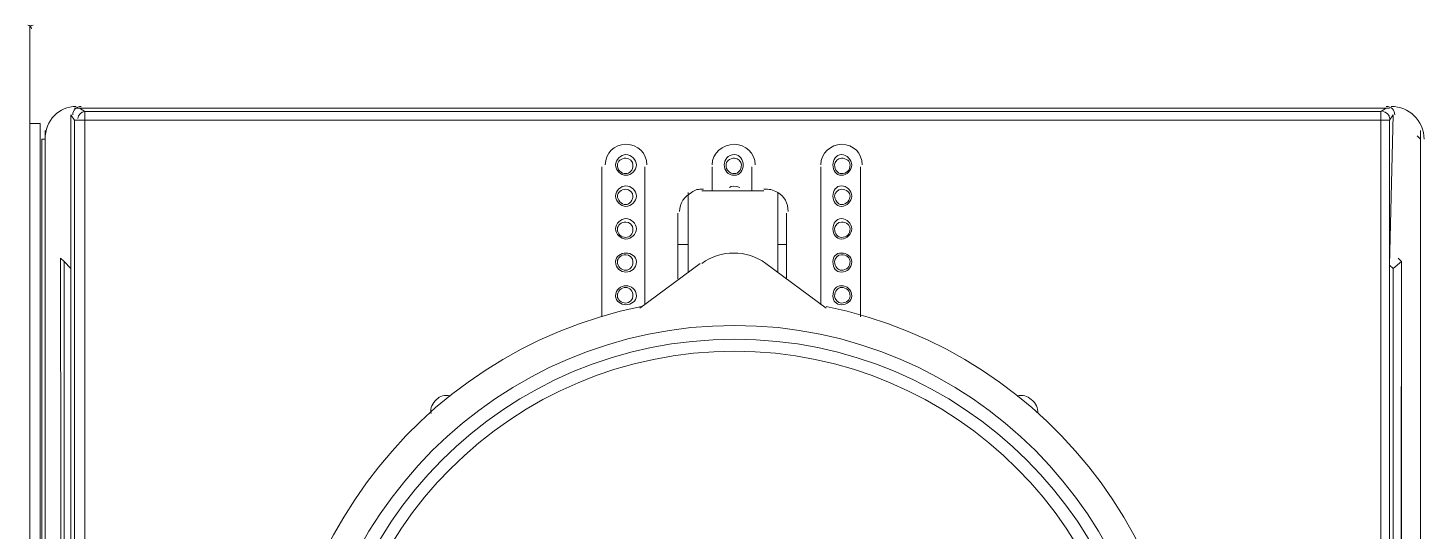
# Model space of a CAD drawing. Header units: metres. Extents: x 2999 to 3164, y 1641 to 1678.
# Drawn here: x 3007.989 to 3009.246, y 1652.223 to 1652.676 of the extents above; entities that cross this region are included whole.
import ezdxf

# ---------------------------------------------------------------- set-up
doc = ezdxf.new("R2010")
doc.units = ezdxf.units.M

msp = doc.modelspace()

# ---------------------------------------------------------------- linework, layer by layer
at = {"color": 7, "linetype": 'Continuous', "lineweight": 20, "true_color": 0x000007}
for points in [[(3007.9907, 1652.675), (3007.9907, 1650.1437), (3007.9907, 1650.1437)], [(3007.9907, 1652.675), (3007.9907, 1650.1437), (3007.9907, 1650.1437)], [(3008.031, 1650.6761), (3008.031, 1652.5927), (3008.0279, 1652.5974), (3008.0279, 1652.4592)], [(3009.2152, 1652.6036), (3008.031, 1652.6036), (3008.031, 1652.6036)], [(3008.031, 1652.5927), (3008.0403, 1652.5927), (3008.0403, 1650.9663)], [(3008.0357, 1652.6036), (3008.0403, 1652.6005), (3008.0403, 1652.6005)], [(3009.2121, 1652.6036), (3008.0357, 1652.6036), (3008.0357, 1652.6036)], [(3008.0403, 1652.6005), (3009.2074, 1652.6005), (3009.2074, 1652.6005)], [(3009.2074, 1652.5927), (3008.0403, 1652.5927), (3008.0403, 1652.6005)], [(3009.2074, 1652.6005), (3009.2121, 1652.6036), (3009.2121, 1652.6036)], [(3009.2152, 1652.5927), (3009.2074, 1652.5927), (3009.2074, 1652.6005)], [(3009.2074, 1650.8701), (3009.2074, 1652.5927), (3009.2074, 1652.5927)], [(3009.2183, 1652.4592), (3009.2152, 1652.4624), (3009.2183, 1652.5974), (3009.2152, 1652.5927), (3009.2152, 1650.8701)], [(3007.9907, 1651.5064), (3008, 1651.5064), (3008, 1652.5896), (3007.9907, 1652.5896)], [(3008.0046, 1652.5834), (3008.0046, 1650.1577), (3008.0046, 1650.1577)], [(3009.2431, 1652.5834), (3009.2431, 1650.1577), (3009.2431, 1650.1577)], [(3008.0046, 1652.5756), (3008.0015, 1652.5756), (3008.0015, 1652.5756)], [(3008.0015, 1652.5756), (3008.0015, 1650.1562), (3008.0015, 1650.1562)], [(3009.2431, 1652.5756), (3009.24, 1652.5787), (3009.24, 1652.5787)], [(3009.2431, 1652.5756), (3009.2431, 1650.1562), (3009.2431, 1650.1562)], [(3008.5059, 1652.5508), (3008.5059, 1652.4158), (3008.5059, 1652.4158)], [(3008.5447, 1652.4267), (3008.5447, 1652.5508), (3008.5447, 1652.5508)], [(3008.6052, 1652.5508), (3008.6052, 1652.5291), (3008.6052, 1652.5291)], [(3008.6409, 1652.5291), (3008.6409, 1652.5508), (3008.6409, 1652.5508)], [(3008.703, 1652.5508), (3008.703, 1652.4267), (3008.703, 1652.4267)], [(3008.7387, 1652.4158), (3008.7387, 1652.5508), (3008.7387, 1652.5508)], [(3008.5959, 1652.5291), (3008.6518, 1652.5291), (3008.6518, 1652.5291)], [(3008.6254, 1652.5291), (3008.6239, 1652.5291), (3008.6223, 1652.5291)], [(3008.5835, 1652.5275), (3008.5835, 1652.481), (3008.5835, 1652.481)], [(3008.6642, 1652.5275), (3008.6642, 1652.481), (3008.6642, 1652.481)], [(3008.5742, 1652.5089), (3008.5742, 1652.481), (3008.5742, 1652.481)], [(3008.672, 1652.5089), (3008.672, 1652.481), (3008.672, 1652.481)], [(3008.5835, 1652.4561), (3008.5835, 1652.481), (3008.5742, 1652.481), (3008.5742, 1652.4499)], [(3008.672, 1652.4499), (3008.672, 1652.481), (3008.6642, 1652.481), (3008.6642, 1652.4561)], [(3008.0217, 1652.4655), (3008.0186, 1652.4686), (3008.0217, 1650.2198)], [(3009.226, 1650.2198), (3009.2229, 1650.2213), (3009.226, 1652.4655), (3009.2229, 1652.4686)], [(3008.0279, 1650.2198), (3008.0279, 1652.4592), (3008.0217, 1652.4655), (3008.0217, 1650.2198)], [(3008.0279, 1652.4592), (3008.0248, 1652.4624), (3008.0248, 1652.4624)], [(3008.5401, 1652.4236), (3008.5944, 1652.4639), (3008.5944, 1652.4639)], [(3008.6534, 1652.4639), (3008.7077, 1652.4236), (3008.7077, 1652.4236)], [(3009.226, 1650.2198), (3009.226, 1652.4655), (3009.2183, 1652.4592), (3009.2183, 1650.2198)]]:
    msp.add_lwpolyline(points, dxfattribs=at)
for points in [[(3007.9922, 1652.675), (3007.9922, 1652.6765), (3007.9907, 1652.6781), (3007.9891, 1652.6781)], [(3007.9938, 1652.6781), (3007.9907, 1652.6781), (3007.9907, 1652.6765), (3007.9907, 1652.675)], [(3008.0326, 1652.6051), (3008.0171, 1652.6051), (3008.0046, 1652.5927), (3008.0046, 1652.5756)], [(3008.0326, 1652.6051), (3008.0171, 1652.6051), (3008.0046, 1652.5927), (3008.0046, 1652.5756)], [(3008.0372, 1652.6051), (3008.0326, 1652.6051), (3008.0295, 1652.602), (3008.0295, 1652.5974)], [(3009.2198, 1652.5974), (3009.2198, 1652.602), (3009.2167, 1652.6051), (3009.2121, 1652.6051)], [(3009.2462, 1652.5756), (3009.2462, 1652.5927), (3009.2322, 1652.6051), (3009.2167, 1652.6051)], [(3009.2462, 1652.5756), (3009.2462, 1652.5927), (3009.2322, 1652.6051), (3009.2167, 1652.6051)], [(3008.0403, 1652.6005), (3008.0372, 1652.6005), (3008.0341, 1652.5974), (3008.0341, 1652.5943)], [(3009.2152, 1652.5943), (3009.2152, 1652.5974), (3009.2121, 1652.6005), (3009.209, 1652.6005)], [(3008.5975, 1652.5306), (3008.5928, 1652.5306), (3008.5897, 1652.5306), (3008.5866, 1652.5275)], [(3008.6301, 1652.5322), (3008.627, 1652.5337), (3008.6223, 1652.5337), (3008.6208, 1652.5322)], [(3008.6642, 1652.5275), (3008.6596, 1652.5306), (3008.6565, 1652.5306), (3008.6518, 1652.5306)], [(3008.5866, 1652.5275), (3008.5804, 1652.5244), (3008.5758, 1652.5182), (3008.5758, 1652.5105)], [(3008.6735, 1652.5105), (3008.6735, 1652.5182), (3008.6704, 1652.5244), (3008.6642, 1652.5275)], [(3008.6534, 1652.4639), (3008.6363, 1652.4763), (3008.613, 1652.4763), (3008.5959, 1652.4639)]]:
    msp.add_open_spline(points, degree=3, dxfattribs=at)
for points, knots in [([(3008.5463, 1652.5524), (3008.5463, 1652.5632), (3008.5385, 1652.571), (3008.5276, 1652.571), (3008.5276, 1652.571), (3008.5168, 1652.571), (3008.509, 1652.5632), (3008.509, 1652.5524)], [0, 0, 0, 0, 0.125, 0.125, 0.125, 0.125001, 1, 1, 1, 1]), ([(3008.644, 1652.5524), (3008.644, 1652.5632), (3008.6347, 1652.571), (3008.6254, 1652.571), (3008.6254, 1652.571), (3008.6146, 1652.571), (3008.6052, 1652.5632), (3008.6052, 1652.5524)], [0, 0, 0, 0, 0.125, 0.125, 0.125, 0.125001, 1, 1, 1, 1]), ([(3008.7403, 1652.5524), (3008.7403, 1652.5632), (3008.7325, 1652.571), (3008.7216, 1652.571), (3008.7216, 1652.571), (3008.7123, 1652.571), (3008.703, 1652.5632), (3008.703, 1652.5524)], [0, 0, 0, 0, 0.125, 0.125, 0.125, 0.125001, 1, 1, 1, 1]), ([(3008.537, 1652.5524), (3008.537, 1652.557), (3008.5323, 1652.5617), (3008.5276, 1652.5617), (3008.5276, 1652.5617), (3008.523, 1652.5617), (3008.5183, 1652.557), (3008.5183, 1652.5524), (3008.5183, 1652.5524), (3008.5183, 1652.5477), (3008.523, 1652.5431), (3008.5276, 1652.5431), (3008.5276, 1652.5431), (3008.5323, 1652.5431), (3008.537, 1652.5477), (3008.537, 1652.5524)], [0, 0, 0, 0, 0.0625, 0.0625, 0.0625, 0.062501, 0.125, 0.125, 0.125, 0.125001, 0.1875, 0.1875, 0.1875, 0.187501, 1, 1, 1, 1]), ([(3008.5339, 1652.5524), (3008.5339, 1652.5555), (3008.5308, 1652.5586), (3008.5276, 1652.5586), (3008.5276, 1652.5586), (3008.523, 1652.5586), (3008.5199, 1652.5555), (3008.5199, 1652.5524), (3008.5199, 1652.5524), (3008.5199, 1652.5477), (3008.523, 1652.5446), (3008.5276, 1652.5446), (3008.5276, 1652.5446), (3008.5308, 1652.5446), (3008.5339, 1652.5477), (3008.5339, 1652.5524)], [0, 0, 0, 0, 0.0625, 0.0625, 0.0625, 0.062501, 0.125, 0.125, 0.125, 0.125001, 0.1875, 0.1875, 0.1875, 0.187501, 1, 1, 1, 1]), ([(3008.6332, 1652.5524), (3008.6332, 1652.557), (3008.6301, 1652.5617), (3008.6254, 1652.5617), (3008.6254, 1652.5617), (3008.6192, 1652.5617), (3008.6161, 1652.557), (3008.6161, 1652.5524), (3008.6161, 1652.5524), (3008.6161, 1652.5477), (3008.6192, 1652.5431), (3008.6254, 1652.5431), (3008.6254, 1652.5431), (3008.6301, 1652.5431), (3008.6332, 1652.5477), (3008.6332, 1652.5524)], [0, 0, 0, 0, 0.0625, 0.0625, 0.0625, 0.062501, 0.125, 0.125, 0.125, 0.125001, 0.1875, 0.1875, 0.1875, 0.187501, 1, 1, 1, 1]), ([(3008.6316, 1652.5524), (3008.6316, 1652.5555), (3008.6285, 1652.5586), (3008.6254, 1652.5586), (3008.6254, 1652.5586), (3008.6208, 1652.5586), (3008.6177, 1652.5555), (3008.6177, 1652.5524), (3008.6177, 1652.5524), (3008.6177, 1652.5477), (3008.6208, 1652.5446), (3008.6254, 1652.5446), (3008.6254, 1652.5446), (3008.6285, 1652.5446), (3008.6316, 1652.5477), (3008.6316, 1652.5524)], [0, 0, 0, 0, 0.0625, 0.0625, 0.0625, 0.062501, 0.125, 0.125, 0.125, 0.125001, 0.1875, 0.1875, 0.1875, 0.187501, 1, 1, 1, 1]), ([(3008.731, 1652.5524), (3008.731, 1652.557), (3008.7263, 1652.5617), (3008.7216, 1652.5617), (3008.7216, 1652.5617), (3008.717, 1652.5617), (3008.7139, 1652.557), (3008.7139, 1652.5524), (3008.7139, 1652.5524), (3008.7139, 1652.5477), (3008.717, 1652.5431), (3008.7216, 1652.5431), (3008.7216, 1652.5431), (3008.7263, 1652.5431), (3008.731, 1652.5477), (3008.731, 1652.5524)], [0, 0, 0, 0, 0.0625, 0.0625, 0.0625, 0.062501, 0.125, 0.125, 0.125, 0.125001, 0.1875, 0.1875, 0.1875, 0.187501, 1, 1, 1, 1]), ([(3008.7294, 1652.5524), (3008.7294, 1652.5555), (3008.7263, 1652.5586), (3008.7216, 1652.5586), (3008.7216, 1652.5586), (3008.7185, 1652.5586), (3008.7154, 1652.5555), (3008.7154, 1652.5524), (3008.7154, 1652.5524), (3008.7154, 1652.5477), (3008.7185, 1652.5446), (3008.7216, 1652.5446), (3008.7216, 1652.5446), (3008.7263, 1652.5446), (3008.7294, 1652.5477), (3008.7294, 1652.5524)], [0, 0, 0, 0, 0.0625, 0.0625, 0.0625, 0.062501, 0.125, 0.125, 0.125, 0.125001, 0.1875, 0.1875, 0.1875, 0.187501, 1, 1, 1, 1]), ([(3008.537, 1652.5244), (3008.537, 1652.5291), (3008.5323, 1652.5337), (3008.5276, 1652.5337), (3008.5276, 1652.5337), (3008.523, 1652.5337), (3008.5183, 1652.5291), (3008.5183, 1652.5244), (3008.5183, 1652.5244), (3008.5183, 1652.5198), (3008.523, 1652.5151), (3008.5276, 1652.5151), (3008.5276, 1652.5151), (3008.5323, 1652.5151), (3008.537, 1652.5198), (3008.537, 1652.5244)], [0, 0, 0, 0, 0.0625, 0.0625, 0.0625, 0.062501, 0.125, 0.125, 0.125, 0.125001, 0.1875, 0.1875, 0.1875, 0.187501, 1, 1, 1, 1]), ([(3008.5339, 1652.5244), (3008.5339, 1652.5275), (3008.5308, 1652.5306), (3008.5276, 1652.5306), (3008.5276, 1652.5306), (3008.523, 1652.5306), (3008.5199, 1652.5275), (3008.5199, 1652.5244), (3008.5199, 1652.5244), (3008.5199, 1652.5213), (3008.523, 1652.5167), (3008.5276, 1652.5167), (3008.5276, 1652.5167), (3008.5308, 1652.5167), (3008.5339, 1652.5213), (3008.5339, 1652.5244)], [0, 0, 0, 0, 0.0625, 0.0625, 0.0625, 0.062501, 0.125, 0.125, 0.125, 0.125001, 0.1875, 0.1875, 0.1875, 0.187501, 1, 1, 1, 1]), ([(3008.731, 1652.5244), (3008.731, 1652.5291), (3008.7263, 1652.5337), (3008.7216, 1652.5337), (3008.7216, 1652.5337), (3008.717, 1652.5337), (3008.7139, 1652.5291), (3008.7139, 1652.5244), (3008.7139, 1652.5244), (3008.7139, 1652.5198), (3008.717, 1652.5151), (3008.7216, 1652.5151), (3008.7216, 1652.5151), (3008.7263, 1652.5151), (3008.731, 1652.5198), (3008.731, 1652.5244)], [0, 0, 0, 0, 0.0625, 0.0625, 0.0625, 0.062501, 0.125, 0.125, 0.125, 0.125001, 0.1875, 0.1875, 0.1875, 0.187501, 1, 1, 1, 1]), ([(3008.7294, 1652.5244), (3008.7294, 1652.5275), (3008.7263, 1652.5306), (3008.7216, 1652.5306), (3008.7216, 1652.5306), (3008.7185, 1652.5306), (3008.7154, 1652.5275), (3008.7154, 1652.5244), (3008.7154, 1652.5244), (3008.7154, 1652.5213), (3008.7185, 1652.5167), (3008.7216, 1652.5167), (3008.7216, 1652.5167), (3008.7263, 1652.5167), (3008.7294, 1652.5213), (3008.7294, 1652.5244)], [0, 0, 0, 0, 0.0625, 0.0625, 0.0625, 0.062501, 0.125, 0.125, 0.125, 0.125001, 0.1875, 0.1875, 0.1875, 0.187501, 1, 1, 1, 1]), ([(3008.537, 1652.4949), (3008.537, 1652.4996), (3008.5323, 1652.5043), (3008.5276, 1652.5043), (3008.5276, 1652.5043), (3008.523, 1652.5043), (3008.5183, 1652.4996), (3008.5183, 1652.4949), (3008.5183, 1652.4949), (3008.5183, 1652.4903), (3008.523, 1652.4856), (3008.5276, 1652.4856), (3008.5276, 1652.4856), (3008.5323, 1652.4856), (3008.537, 1652.4903), (3008.537, 1652.4949)], [0, 0, 0, 0, 0.0625, 0.0625, 0.0625, 0.062501, 0.125, 0.125, 0.125, 0.125001, 0.1875, 0.1875, 0.1875, 0.187501, 1, 1, 1, 1]), ([(3008.731, 1652.4949), (3008.731, 1652.4996), (3008.7263, 1652.5043), (3008.7216, 1652.5043), (3008.7216, 1652.5043), (3008.717, 1652.5043), (3008.7139, 1652.4996), (3008.7139, 1652.4949), (3008.7139, 1652.4949), (3008.7139, 1652.4903), (3008.717, 1652.4856), (3008.7216, 1652.4856), (3008.7216, 1652.4856), (3008.7263, 1652.4856), (3008.731, 1652.4903), (3008.731, 1652.4949)], [0, 0, 0, 0, 0.0625, 0.0625, 0.0625, 0.062501, 0.125, 0.125, 0.125, 0.125001, 0.1875, 0.1875, 0.1875, 0.187501, 1, 1, 1, 1]), ([(3008.5339, 1652.4949), (3008.5339, 1652.498), (3008.5308, 1652.5011), (3008.5276, 1652.5011), (3008.5276, 1652.5011), (3008.523, 1652.5011), (3008.5199, 1652.498), (3008.5199, 1652.4949), (3008.5199, 1652.4949), (3008.5199, 1652.4903), (3008.523, 1652.4872), (3008.5276, 1652.4872), (3008.5276, 1652.4872), (3008.5308, 1652.4872), (3008.5339, 1652.4903), (3008.5339, 1652.4949)], [0, 0, 0, 0, 0.0625, 0.0625, 0.0625, 0.062501, 0.125, 0.125, 0.125, 0.125001, 0.1875, 0.1875, 0.1875, 0.187501, 1, 1, 1, 1]), ([(3008.7294, 1652.4949), (3008.7294, 1652.498), (3008.7263, 1652.5011), (3008.7216, 1652.5011), (3008.7216, 1652.5011), (3008.7185, 1652.5011), (3008.7154, 1652.498), (3008.7154, 1652.4949), (3008.7154, 1652.4949), (3008.7154, 1652.4903), (3008.7185, 1652.4872), (3008.7216, 1652.4872), (3008.7216, 1652.4872), (3008.7263, 1652.4872), (3008.7294, 1652.4903), (3008.7294, 1652.4949)], [0, 0, 0, 0, 0.0625, 0.0625, 0.0625, 0.062501, 0.125, 0.125, 0.125, 0.125001, 0.1875, 0.1875, 0.1875, 0.187501, 1, 1, 1, 1]), ([(3008.537, 1652.4655), (3008.537, 1652.4701), (3008.5323, 1652.4732), (3008.5276, 1652.4732), (3008.5276, 1652.4732), (3008.523, 1652.4732), (3008.5183, 1652.4701), (3008.5183, 1652.4655), (3008.5183, 1652.4655), (3008.5183, 1652.4592), (3008.523, 1652.4561), (3008.5276, 1652.4561), (3008.5276, 1652.4561), (3008.5323, 1652.4561), (3008.537, 1652.4592), (3008.537, 1652.4655)], [0, 0, 0, 0, 0.0625, 0.0625, 0.0625, 0.062501, 0.125, 0.125, 0.125, 0.125001, 0.1875, 0.1875, 0.1875, 0.187501, 1, 1, 1, 1]), ([(3008.5339, 1652.4655), (3008.5339, 1652.4686), (3008.5308, 1652.4717), (3008.5276, 1652.4717), (3008.5276, 1652.4717), (3008.523, 1652.4717), (3008.5199, 1652.4686), (3008.5199, 1652.4655), (3008.5199, 1652.4655), (3008.5199, 1652.4608), (3008.523, 1652.4577), (3008.5276, 1652.4577), (3008.5276, 1652.4577), (3008.5308, 1652.4577), (3008.5339, 1652.4608), (3008.5339, 1652.4655)], [0, 0, 0, 0, 0.0625, 0.0625, 0.0625, 0.062501, 0.125, 0.125, 0.125, 0.125001, 0.1875, 0.1875, 0.1875, 0.187501, 1, 1, 1, 1]), ([(3008.731, 1652.4655), (3008.731, 1652.4701), (3008.7263, 1652.4732), (3008.7216, 1652.4732), (3008.7216, 1652.4732), (3008.717, 1652.4732), (3008.7139, 1652.4701), (3008.7139, 1652.4655), (3008.7139, 1652.4655), (3008.7139, 1652.4592), (3008.717, 1652.4561), (3008.7216, 1652.4561), (3008.7216, 1652.4561), (3008.7263, 1652.4561), (3008.731, 1652.4592), (3008.731, 1652.4655)], [0, 0, 0, 0, 0.0625, 0.0625, 0.0625, 0.062501, 0.125, 0.125, 0.125, 0.125001, 0.1875, 0.1875, 0.1875, 0.187501, 1, 1, 1, 1]), ([(3008.7294, 1652.4655), (3008.7294, 1652.4686), (3008.7263, 1652.4717), (3008.7216, 1652.4717), (3008.7216, 1652.4717), (3008.7185, 1652.4717), (3008.7154, 1652.4686), (3008.7154, 1652.4655), (3008.7154, 1652.4655), (3008.7154, 1652.4608), (3008.7185, 1652.4577), (3008.7216, 1652.4577), (3008.7216, 1652.4577), (3008.7263, 1652.4577), (3008.7294, 1652.4608), (3008.7294, 1652.4655)], [0, 0, 0, 0, 0.0625, 0.0625, 0.0625, 0.062501, 0.125, 0.125, 0.125, 0.125001, 0.1875, 0.1875, 0.1875, 0.187501, 1, 1, 1, 1]), ([(3008.537, 1652.4344), (3008.537, 1652.4406), (3008.5323, 1652.4437), (3008.5276, 1652.4437), (3008.5276, 1652.4437), (3008.523, 1652.4437), (3008.5183, 1652.4406), (3008.5183, 1652.4344), (3008.5183, 1652.4344), (3008.5183, 1652.4298), (3008.523, 1652.4267), (3008.5276, 1652.4267), (3008.5276, 1652.4267), (3008.5323, 1652.4267), (3008.537, 1652.4298), (3008.537, 1652.4344)], [0, 0, 0, 0, 0.0625, 0.0625, 0.0625, 0.062501, 0.125, 0.125, 0.125, 0.125001, 0.1875, 0.1875, 0.1875, 0.187501, 1, 1, 1, 1]), ([(3008.5339, 1652.4344), (3008.5339, 1652.4391), (3008.5308, 1652.4422), (3008.5276, 1652.4422), (3008.5276, 1652.4422), (3008.523, 1652.4422), (3008.5199, 1652.4391), (3008.5199, 1652.4344), (3008.5199, 1652.4344), (3008.5199, 1652.4313), (3008.523, 1652.4282), (3008.5276, 1652.4282), (3008.5276, 1652.4282), (3008.5308, 1652.4282), (3008.5339, 1652.4313), (3008.5339, 1652.4344)], [0, 0, 0, 0, 0.0625, 0.0625, 0.0625, 0.062501, 0.125, 0.125, 0.125, 0.125001, 0.1875, 0.1875, 0.1875, 0.187501, 1, 1, 1, 1]), ([(3008.731, 1652.4344), (3008.731, 1652.4406), (3008.7263, 1652.4437), (3008.7216, 1652.4437), (3008.7216, 1652.4437), (3008.717, 1652.4437), (3008.7139, 1652.4406), (3008.7139, 1652.4344), (3008.7139, 1652.4344), (3008.7139, 1652.4298), (3008.717, 1652.4267), (3008.7216, 1652.4267), (3008.7216, 1652.4267), (3008.7263, 1652.4267), (3008.731, 1652.4298), (3008.731, 1652.4344)], [0, 0, 0, 0, 0.0625, 0.0625, 0.0625, 0.062501, 0.125, 0.125, 0.125, 0.125001, 0.1875, 0.1875, 0.1875, 0.187501, 1, 1, 1, 1]), ([(3008.7294, 1652.4344), (3008.7294, 1652.4391), (3008.7263, 1652.4422), (3008.7216, 1652.4422), (3008.7216, 1652.4422), (3008.7185, 1652.4422), (3008.7154, 1652.4391), (3008.7154, 1652.4344), (3008.7154, 1652.4344), (3008.7154, 1652.4313), (3008.7185, 1652.4282), (3008.7216, 1652.4282), (3008.7216, 1652.4282), (3008.7263, 1652.4282), (3008.7294, 1652.4313), (3008.7294, 1652.4344)], [0, 0, 0, 0, 0.0625, 0.0625, 0.0625, 0.062501, 0.125, 0.125, 0.125, 0.125001, 0.1875, 0.1875, 0.1875, 0.187501, 1, 1, 1, 1]), ([(3008.5416, 1652.4251), (3008.3352, 1652.3832), (3008.1955, 1652.1908), (3008.2173, 1651.9828), (3008.2173, 1651.9828), (3008.2374, 1651.7733), (3008.4144, 1651.6134), (3008.6254, 1651.6134), (3008.6254, 1651.6134), (3008.8349, 1651.6134), (3009.0119, 1651.7733), (3009.032, 1651.9828), (3009.032, 1651.9828), (3009.0538, 1652.1908), (3008.9141, 1652.3832), (3008.7077, 1652.4251)], [0, 0, 0, 0, 0.0625, 0.0625, 0.0625, 0.062501, 0.125, 0.125, 0.125, 0.125001, 0.1875, 0.1875, 0.1875, 0.187501, 1, 1, 1, 1]), ([(3009.0088, 1652.0232), (3009.0088, 1652.2358), (3008.8365, 1652.408), (3008.6254, 1652.408), (3008.6254, 1652.408), (3008.4128, 1652.408), (3008.2405, 1652.2358), (3008.2405, 1652.0232), (3008.2405, 1652.0232), (3008.2405, 1651.8121), (3008.4128, 1651.6398), (3008.6254, 1651.6398), (3008.6254, 1651.6398), (3008.8365, 1651.6398), (3009.0088, 1651.8121), (3009.0088, 1652.0232)], [0, 0, 0, 0, 0.0625, 0.0625, 0.0625, 0.062501, 0.125, 0.125, 0.125, 0.125001, 0.1875, 0.1875, 0.1875, 0.187501, 1, 1, 1, 1]), ([(3008.9979, 1652.0232), (3008.9979, 1652.2296), (3008.8303, 1652.3956), (3008.6254, 1652.3956), (3008.6254, 1652.3956), (3008.419, 1652.3956), (3008.253, 1652.2296), (3008.253, 1652.0232), (3008.253, 1652.0232), (3008.253, 1651.8183), (3008.419, 1651.6507), (3008.6254, 1651.6507), (3008.6254, 1651.6507), (3008.8303, 1651.6507), (3008.9979, 1651.8183), (3008.9979, 1652.0232)], [0, 0, 0, 0, 0.0625, 0.0625, 0.0625, 0.062501, 0.125, 0.125, 0.125, 0.125001, 0.1875, 0.1875, 0.1875, 0.187501, 1, 1, 1, 1]), ([(3008.9855, 1652.0232), (3008.9855, 1652.2234), (3008.8241, 1652.3848), (3008.6254, 1652.3848), (3008.6254, 1652.3848), (3008.4252, 1652.3848), (3008.2638, 1652.2234), (3008.2638, 1652.0232), (3008.2638, 1652.0232), (3008.2638, 1651.8245), (3008.4252, 1651.6631), (3008.6254, 1651.6631), (3008.6254, 1651.6631), (3008.8241, 1651.6631), (3008.9855, 1651.8245), (3008.9855, 1652.0232)], [0, 0, 0, 0, 0.0625, 0.0625, 0.0625, 0.062501, 0.125, 0.125, 0.125, 0.125001, 0.1875, 0.1875, 0.1875, 0.187501, 1, 1, 1, 1]), ([(3008.3693, 1652.3444), (3008.3647, 1652.346), (3008.36, 1652.3444), (3008.3569, 1652.3413), (3008.3569, 1652.3413), (3008.3538, 1652.3382), (3008.3507, 1652.3335), (3008.3523, 1652.3289)], [0, 0, 0, 0, 0.125, 0.125, 0.125, 0.125001, 1, 1, 1, 1]), ([(3008.8986, 1652.3289), (3008.8986, 1652.3335), (3008.897, 1652.3382), (3008.8924, 1652.3413), (3008.8924, 1652.3413), (3008.8893, 1652.3444), (3008.8846, 1652.346), (3008.8799, 1652.3444)], [0, 0, 0, 0, 0.125, 0.125, 0.125, 0.125001, 1, 1, 1, 1])]:
    msp.add_open_spline(points, degree=3, knots=knots, dxfattribs=at)

doc.saveas('drawing.dxf')
